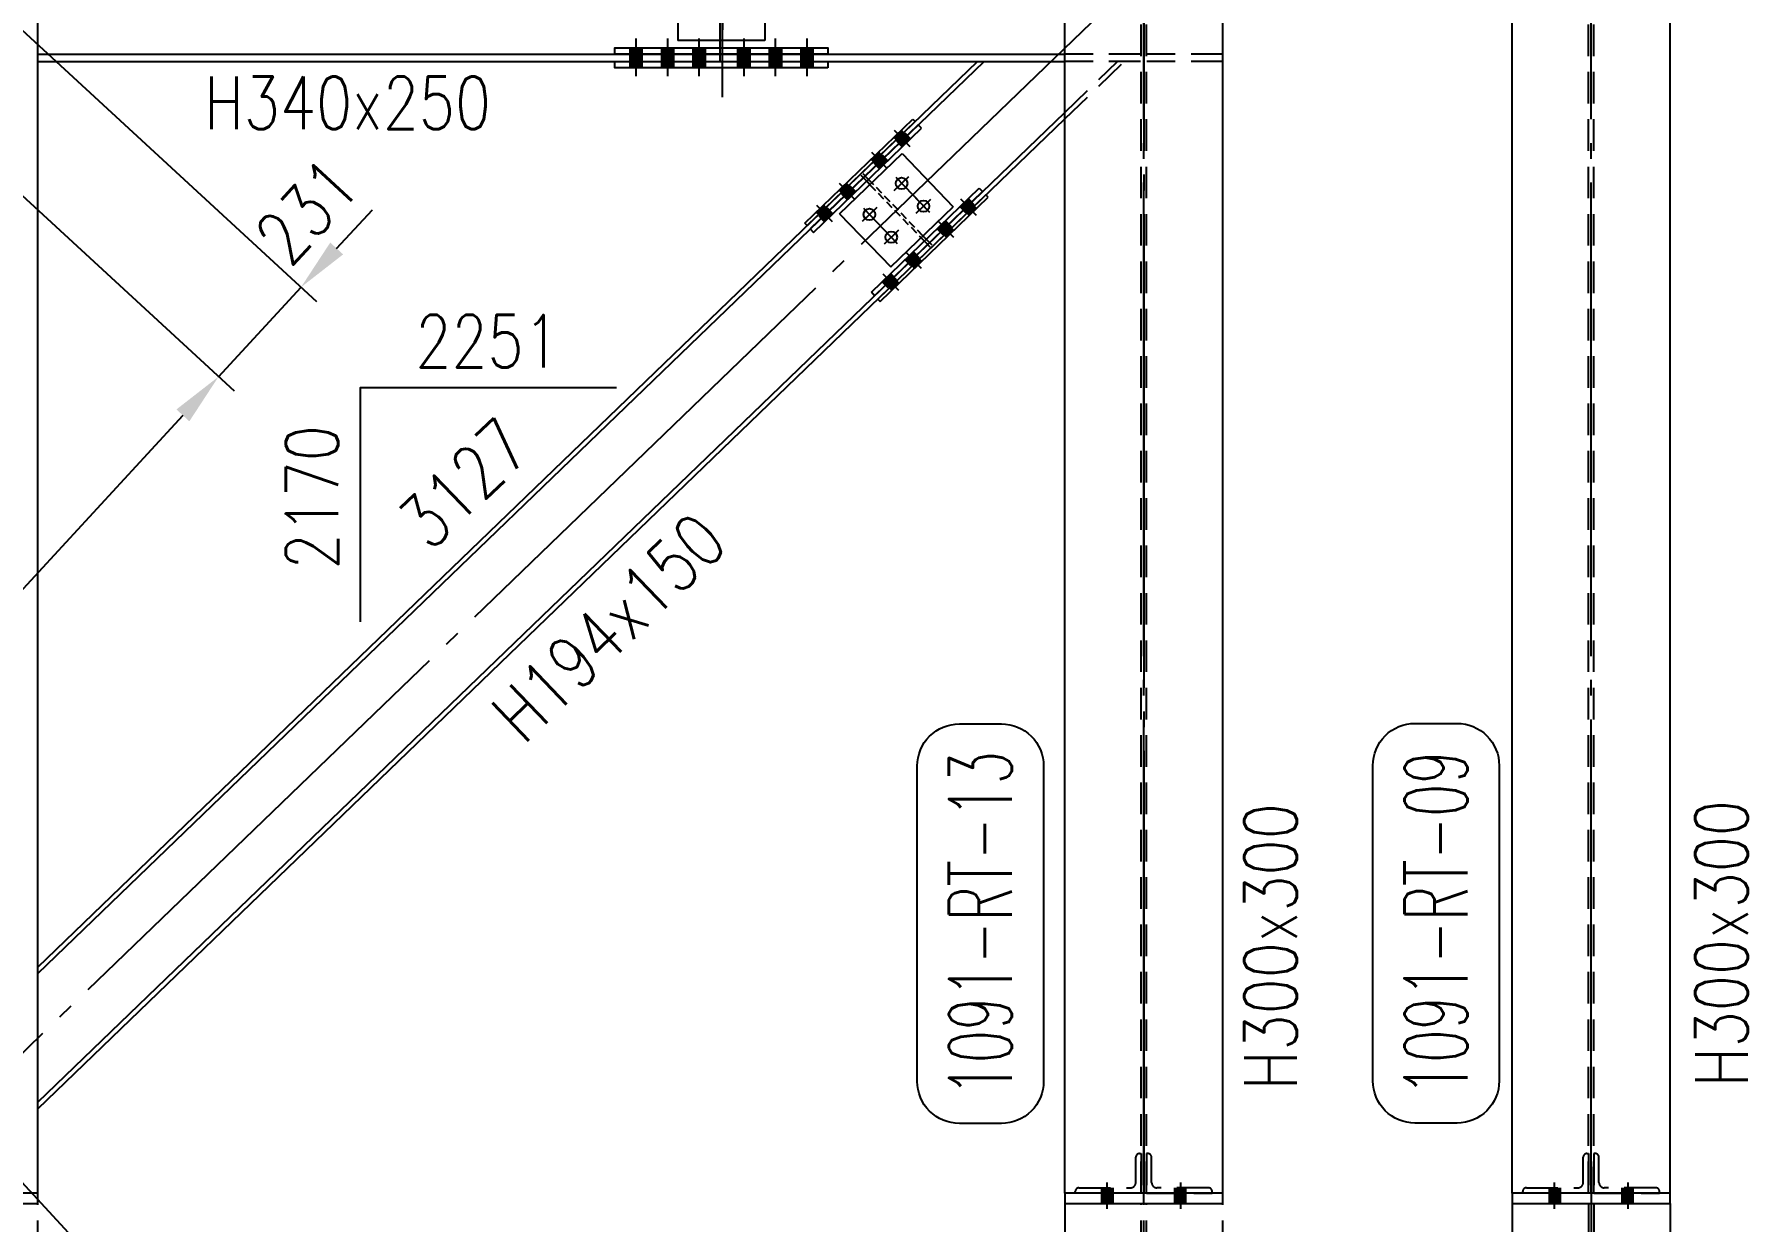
# Model space of a CAD drawing. Header units: millimetres. Extents: x 0 to 232280, y -26939 to 23794.
# Drawn here: x 135559 to 138786, y 15190 to 17446 of the extents above; entities that cross this region are included whole.
import ezdxf
from ezdxf.enums import TextEntityAlignment as Align

# ---------------------------------------------------------------- set-up
doc = ezdxf.new("R2010")
doc.units = ezdxf.units.MM
doc.header["$LTSCALE"] = 30
for name, pattern in [('JNK-CENTER', [34, 30, -1.5, 1, -1.5]), ('JNK-HIDDEN', [3, 2, -1]), ('JNK-PHANTOM', [15, 10, -1, 1, -1, 1, -1])]:
    doc.linetypes.add(name, pattern=pattern)
for name, color, linetype in [('CEN-R', 1, 'JNK-CENTER'), ('CON-G', 3, 'Continuous'), ('CON-W', 7, 'Continuous'), ('CON-Y', 2, 'Continuous'), ('Dim-W', 7, 'Continuous'), ('HID-Y', 2, 'JNK-HIDDEN'), ('PHA-M', 6, 'JNK-PHANTOM'), ('STL-OBJT', 7, 'Continuous'), ('TXT-Y', 2, 'Continuous')]:
    doc.layers.add(name, color=color, linetype=linetype)
doc.styles.add('SIMPLEX', font='simplex.shx', dxfattribs={"width": 0.8})
doc.dimstyles.new('DIM40', dxfattribs={"dimscale": 40, "dimtxt": 2.5, "dimasz": 2.5, "dimexe": 1, "dimexo": 1, "dimgap": 1, "dimtad": 1, "dimdec": 0, "dimdsep": 46, "dimtxsty": 'SIMPLEX', "dimcen": 0, "dimclrd": 7, "dimclre": 7, "dimclrt": 2, "dimadec": 1, "dimazin": 2, "dimtfac": 1, "dimtdec": 0, "dimtix": 1, "dimtmove": 2, "dimatfit": 2, "dimfxl": 1, "dimtolj": 1, "dimtzin": 0, "dimarcsym": 1})

# ---------------------------------------------------------------- blocks, each defined once
blk = doc.blocks.new('A$C056E11C4')
at = {"layer": 'PHA-M'}
for p, q in [((7352, -922.4), (7352, 47)), ((8202, 50), (8202, -922.4)), ((5251, 0), (4951, 0)), ((5251, -20), (5251, 0)), ((7502, 0), (7202, 0)), ((7202, 0), (7202, -20)), ((7502, -20), (7502, 0)), ((8352, 0), (8052, 0)), ((8052, 0), (8052, -20)), ((8352, -20), (8352, 0)), ((4951, -20), (5251, -20)), ((5251, -922.4), (5251, -20)), ((7202, -20), (7502, -20)), ((7202, -20), (7202, -922.4)), ((7347, -922.4), (7347, -20)), ((7357, -922.4), (7357, -20)), ((7502, -922.4), (7502, -20)), ((8052, -20), (8052, -922.4)), ((8052, -20), (8352, -20)), ((8197, -20), (8197, -922.4)), ((8207, -20), (8207, -922.4)), ((8352, -20), (8352, -922.4))]:
    blk.add_line(p, q, dxfattribs=at)
blk = doc.blocks.new('A$C482E045D')
at = {"layer": 'CEN-R'}
blk.add_line((0, -137), (0, 35), dxfattribs=at)
at = {"layer": 'Dim-W', "ltscale": 0.5}
blk.add_solid([(-44, 0), (-44, -96), (44, 0), (44, -96)], dxfattribs=at)
at = {"layer": 'HID-Y'}
for p, q in [((-44, -96), (-44, 0)), ((44, -96), (44, 0))]:
    blk.add_line(p, q, dxfattribs=at)
blk = doc.blocks.new('A$C536E4F0C')
at = {"layer": 'CEN-R'}
for p, q in [((400, -227), (400, -597)), ((740, -227), (740, -597)), ((477, -292), (323, -292)), ((477, -292), (323, -292)), ((663, -292), (817, -292)), ((663, -292), (817, -292)), ((400, -443), (400, -597)), ((740, -443), (740, -597)), ((477, -532), (323, -532)), ((477, -532), (323, -532)), ((663, -532), (817, -532)), ((663, -532), (817, -532))]:
    blk.add_line(p, q, dxfattribs=at)
at = {"layer": 'CON-G'}
for p, q in [((0, 0), (1140, 0)), ((0, -24), (0, 0)), ((1140, 0), (1140, -24)), ((1140, -24), (0, -24)), ((1140, -60), (0, -60)), ((0, -60), (0, -96)), ((0, -96), (1140, -96)), ((560, -132), (560, -96)), ((580, -132), (580, -96)), ((1140, -96), (1140, -60)), ((1140, -96), (1140, -96)), ((240, -132), (900, -132)), ((240, -132), (240, -692)), ((900, -132), (900, -692)), ((0, -764), (0, -728)), ((0, -728), (1140, -728)), ((1140, -764), (0, -764)), ((240, -692), (900, -692)), ((560, -692), (560, -728)), ((580, -692), (580, -728)), ((1140, -728), (1140, -764)), ((1140, -728), (1140, -728)), ((1140, -800), (0, -800)), ((0, -800), (0, -824)), ((0, -824), (1140, -824)), ((1140, -824), (1140, -800))]:
    blk.add_line(p, q, dxfattribs=at)
for centre in [(400, -292), (740, -292), (400, -532), (740, -532)]:
    blk.add_circle(centre, 44, dxfattribs=at)
at = {"layer": 'HID-Y'}
for p, q in [((560, -96), (560, -24)), ((580, -96), (580, -24)), ((560, -132), (560, -692)), ((580, -692), (580, -132)), ((560, -728), (560, -800)), ((580, -728), (580, -800))]:
    blk.add_line(p, q, dxfattribs=at)
at = {"layer": 'Dim-W', "ltscale": 0.5}
for p in [(160, 0), (400, 0), (740, 0)]:
    blk.add_blockref('A$C482E045D', p, dxfattribs=at)
at = {"layer": 'Dim-W', "ltscale": 0.5, "xscale": -1}
blk.add_blockref('A$C482E045D', (980, 0), dxfattribs=at)
at = {"layer": 'Dim-W', "ltscale": 0.5, "xscale": -1, "rotation": 180}
for p in [(160, -824), (400, -824), (740, -824)]:
    blk.add_blockref('A$C482E045D', p, dxfattribs=at)
at = {"layer": 'Dim-W', "ltscale": 0.5, "rotation": 180}
blk.add_blockref('A$C482E045D', (980, -824), dxfattribs=at)
blk = doc.blocks.new('*D1777')
at = {"layer": 'DEFPOINTS', "color": 0, "ltscale": 0.5, "transparency": 16777216}
for p in [(135416.9, 17563.5), (135260.2, 17393.5), (136066.8, 16964.5)]:
    blk.add_point(p, dxfattribs=at)
at = {"layer": 'Dim-W', "color": 7, "linetype": 'ByBlock', "lineweight": -2, "ltscale": 0.5, "transparency": 16777216}
for p, q in [((135446.3, 17536.4), (136096.2, 16937.4)), ((135289.6, 17366.4), (135939.5, 16767.4)), ((136134.5, 17038), (136202.3, 17111.6)), ((135910.1, 16794.5), (136066.8, 16964.5)), ((135842.3, 16721), (135774.6, 16647.4))]:
    blk.add_line(p, q, dxfattribs=at)
at = {"layer": 'Dim-W', "color": 7, "ltscale": 0.5, "transparency": 16777216}
for points in [[(136122.3, 17049.3), (136146.8, 17026.8), (136066.8, 16964.5)], [(135830.1, 16732.3), (135854.6, 16709.7), (135910.1, 16794.5)]]:
    blk.add_solid(points, dxfattribs=at)
at = {"layer": 'Dim-W', "color": 2, "ltscale": 0.5, "transparency": 16777216, "insert": (136078, 17109.5), "char_height": 100, "attachment_point": 5, "rotation": 47.3349, "style": 'SIMPLEX'}
blk.add_mtext('\\A1;231', dxfattribs=at)
blk = doc.blocks.new('*D1778')
at = {"layer": 'DEFPOINTS', "color": 0, "ltscale": 0.5, "transparency": 16777216}
for p in [(135260.2, 17393.5), (135910.1, 16794.5), (134416.9, 16478.5)]:
    blk.add_point(p, dxfattribs=at)
at = {"layer": 'Dim-W', "color": 7, "linetype": 'ByBlock', "lineweight": -2, "ltscale": 0.5, "transparency": 16777216}
for p, q in [((135289.6, 17366.4), (135939.5, 16767.4)), ((135134.5, 15953), (135842.3, 16721)), ((134446.3, 16451.4), (135096.2, 15852.4))]:
    blk.add_line(p, q, dxfattribs=at)
at = {"layer": 'Dim-W', "color": 7, "ltscale": 0.5, "transparency": 16777216}
for points in [[(135830.1, 16732.3), (135854.6, 16709.7), (135910.1, 16794.5)], [(135122.3, 15964.3), (135146.8, 15941.7), (135066.8, 15879.5)]]:
    blk.add_solid(points, dxfattribs=at)
at = {"layer": 'Dim-W', "color": 2, "ltscale": 0.5, "transparency": 16777216, "insert": (135422.3, 16398), "char_height": 100, "attachment_point": 5, "rotation": 47.3349, "style": 'SIMPLEX'}
blk.add_mtext('\\A1;1244', dxfattribs=at)
blk = doc.blocks.new('DUCT-TAG')
at = {"layer": 'CON-G'}
blk.add_lwpolyline([(-9.49, -1), (-9.49, 1, -0.414214), (-7.49, 3), (7.49, 3, -0.414214), (9.49, 1), (9.49, -1, -0.414214), (7.49, -3), (-7.49, -3, -0.414214)], format="xyb", close=True, dxfattribs=at)
at = {"layer": 'CON-G', "style": 'SIMPLEX', "width": 1.246304}
blk.add_attdef('NAME', text='', height=3, dxfattribs=at).set_placement((-8.19, -1.5), (8.19, -1.5), align=Align.FIT)
at = {"layer": 'CON-Y', "style": 'SIMPLEX'}
blk.add_attdef('ELEVATION', text='', height=2, dxfattribs=at).set_placement((0, -6.02), align=Align.CENTER)

msp = doc.modelspace()

# ---------------------------------------------------------------- hatches: boundary and pattern name
at = {"layer": 'CON-W'}
h = msp.add_hatch(color=256, dxfattribs=at)
h.paths.add_polyline_path([(136702.89, 17393.48), (136702.89, 17381.48), (136714.39, 17381.48), (136714.39, 17393.48)])
h.paths.add_polyline_path([(136691.39, 17393.48), (136691.39, 17381.48), (136702.89, 17381.48), (136702.89, 17393.48)])
h.paths.add_polyline_path([(136691.39, 17393.48), (136702.89, 17393.48), (136702.89, 17407.48), (136691.39, 17407.48)])
h.paths.add_polyline_path([(136702.89, 17393.48), (136714.39, 17393.48), (136714.39, 17407.48), (136702.89, 17407.48)])
h.paths.add_polyline_path([(136702.89, 17407.48), (136714.39, 17407.48), (136714.39, 17419.48), (136702.89, 17419.48)])
h.paths.add_polyline_path([(136691.39, 17407.48), (136702.89, 17407.48), (136702.89, 17419.48), (136691.39, 17419.48)])
h = msp.add_hatch(color=256, dxfattribs=at)
h.paths.add_polyline_path([(136762.89, 17393.48), (136762.89, 17381.48), (136774.39, 17381.48), (136774.39, 17393.48)])
h.paths.add_polyline_path([(136751.39, 17393.48), (136751.39, 17381.48), (136762.89, 17381.48), (136762.89, 17393.48)])
h.paths.add_polyline_path([(136751.39, 17393.48), (136762.89, 17393.48), (136762.89, 17407.48), (136751.39, 17407.48)])
h.paths.add_polyline_path([(136762.89, 17393.48), (136774.39, 17393.48), (136774.39, 17407.48), (136762.89, 17407.48)])
h.paths.add_polyline_path([(136762.89, 17407.48), (136774.39, 17407.48), (136774.39, 17419.48), (136762.89, 17419.48)])
h.paths.add_polyline_path([(136751.39, 17407.48), (136762.89, 17407.48), (136762.89, 17419.48), (136751.39, 17419.48)])
h = msp.add_hatch(color=256, dxfattribs=at)
h.paths.add_polyline_path([(136822.89, 17393.48), (136822.89, 17381.48), (136834.39, 17381.48), (136834.39, 17393.48)])
h.paths.add_polyline_path([(136811.39, 17393.48), (136811.39, 17381.48), (136822.89, 17381.48), (136822.89, 17393.48)])
h.paths.add_polyline_path([(136811.39, 17393.48), (136822.89, 17393.48), (136822.89, 17407.48), (136811.39, 17407.48)])
h.paths.add_polyline_path([(136822.89, 17393.48), (136834.39, 17393.48), (136834.39, 17407.48), (136822.89, 17407.48)])
h.paths.add_polyline_path([(136822.89, 17407.48), (136834.39, 17407.48), (136834.39, 17419.48), (136822.89, 17419.48)])
h.paths.add_polyline_path([(136811.39, 17407.48), (136822.89, 17407.48), (136822.89, 17419.48), (136811.39, 17419.48)])
h = msp.add_hatch(color=256, dxfattribs=at)
h.paths.add_polyline_path([(136907.89, 17393.48), (136907.89, 17381.48), (136919.39, 17381.48), (136919.39, 17393.48)])
h.paths.add_polyline_path([(136896.39, 17393.48), (136896.39, 17381.48), (136907.89, 17381.48), (136907.89, 17393.48)])
h.paths.add_polyline_path([(136896.39, 17393.48), (136907.89, 17393.48), (136907.89, 17407.48), (136896.39, 17407.48)])
h.paths.add_polyline_path([(136907.89, 17393.48), (136919.39, 17393.48), (136919.39, 17407.48), (136907.89, 17407.48)])
h.paths.add_polyline_path([(136907.89, 17407.48), (136919.39, 17407.48), (136919.39, 17419.48), (136907.89, 17419.48)])
h.paths.add_polyline_path([(136896.39, 17407.48), (136907.89, 17407.48), (136907.89, 17419.48), (136896.39, 17419.48)])
h = msp.add_hatch(color=256, dxfattribs=at)
h.paths.add_polyline_path([(136967.89, 17393.48), (136967.89, 17381.48), (136979.39, 17381.48), (136979.39, 17393.48)])
h.paths.add_polyline_path([(136956.39, 17393.48), (136956.39, 17381.48), (136967.89, 17381.48), (136967.89, 17393.48)])
h.paths.add_polyline_path([(136956.39, 17393.48), (136967.89, 17393.48), (136967.89, 17407.48), (136956.39, 17407.48)])
h.paths.add_polyline_path([(136967.89, 17393.48), (136979.39, 17393.48), (136979.39, 17407.48), (136967.89, 17407.48)])
h.paths.add_polyline_path([(136967.89, 17407.48), (136979.39, 17407.48), (136979.39, 17419.48), (136967.89, 17419.48)])
h.paths.add_polyline_path([(136956.39, 17407.48), (136967.89, 17407.48), (136967.89, 17419.48), (136956.39, 17419.48)])
h = msp.add_hatch(color=256, dxfattribs=at)
h.paths.add_polyline_path([(137027.89, 17393.48), (137027.89, 17381.48), (137039.39, 17381.48), (137039.39, 17393.48)])
h.paths.add_polyline_path([(137016.39, 17393.48), (137016.39, 17381.48), (137027.89, 17381.48), (137027.89, 17393.48)])
h.paths.add_polyline_path([(137016.39, 17393.48), (137027.89, 17393.48), (137027.89, 17407.48), (137016.39, 17407.48)])
h.paths.add_polyline_path([(137027.89, 17393.48), (137039.39, 17393.48), (137039.39, 17407.48), (137027.89, 17407.48)])
h.paths.add_polyline_path([(137027.89, 17407.48), (137039.39, 17407.48), (137039.39, 17419.48), (137027.89, 17419.48)])
h.paths.add_polyline_path([(137016.39, 17407.48), (137027.89, 17407.48), (137027.89, 17419.48), (137016.39, 17419.48)])
h = msp.add_hatch(color=256, dxfattribs=at)
h.paths.add_polyline_path([(137609.39, 15253.45), (137597.89, 15253.45), (137597.89, 15243.45), (137609.39, 15243.45)])
h.paths.add_polyline_path([(137609.39, 15243.45), (137597.89, 15243.45), (137597.89, 15223.45), (137609.39, 15223.45)])
h.paths.add_polyline_path([(137597.89, 15243.45), (137586.39, 15243.45), (137586.39, 15223.45), (137597.89, 15223.45)])
h.paths.add_polyline_path([(137597.89, 15243.45), (137597.89, 15253.45), (137586.39, 15253.45), (137586.39, 15243.45)])
h = msp.add_hatch(color=256, dxfattribs=at)
h.paths.add_polyline_path([(137726.39, 15253.45), (137737.89, 15253.45), (137737.89, 15243.45), (137726.39, 15243.45)])
h.paths.add_polyline_path([(137726.39, 15243.45), (137737.89, 15243.45), (137737.89, 15223.45), (137726.39, 15223.45)])
h.paths.add_polyline_path([(137737.89, 15243.45), (137749.39, 15243.45), (137749.39, 15223.45), (137737.89, 15223.45)])
h.paths.add_polyline_path([(137737.89, 15243.45), (137737.89, 15253.45), (137749.39, 15253.45), (137749.39, 15243.45)])
h = msp.add_hatch(color=256, dxfattribs=at)
h.paths.add_polyline_path([(138459.39, 15253.45), (138447.89, 15253.45), (138447.89, 15243.45), (138459.39, 15243.45)])
h.paths.add_polyline_path([(138459.39, 15243.45), (138447.89, 15243.45), (138447.89, 15223.45), (138459.39, 15223.45)])
h.paths.add_polyline_path([(138447.89, 15243.45), (138436.39, 15243.45), (138436.39, 15223.45), (138447.89, 15223.45)])
h.paths.add_polyline_path([(138447.89, 15243.45), (138447.89, 15253.45), (138436.39, 15253.45), (138436.39, 15243.45)])
h = msp.add_hatch(color=256, dxfattribs=at)
h.paths.add_polyline_path([(138576.39, 15253.45), (138587.89, 15253.45), (138587.89, 15243.45), (138576.39, 15243.45)])
h.paths.add_polyline_path([(138576.39, 15243.45), (138587.89, 15243.45), (138587.89, 15223.45), (138576.39, 15223.45)])
h.paths.add_polyline_path([(138587.89, 15243.45), (138599.39, 15243.45), (138599.39, 15223.45), (138587.89, 15223.45)])
h.paths.add_polyline_path([(138587.89, 15243.45), (138587.89, 15253.45), (138599.39, 15253.45), (138599.39, 15243.45)])

# ---------------------------------------------------------------- linework, layer by layer
at = {"layer": 'CEN-R'}
for p, q in [((137667.89, 15243.45), (137667.89, 19243.48)), ((138517.89, 15243.45), (138517.89, 19243.48)), ((137667.89, 19143.48), (137667.89, 15243.45)), ((136867.89, 17325.48), (136867.89, 17801.48)), ((137778.68, 17670.28), (135416.89, 15393.45)), ((136702.89, 17436.94), (136702.89, 17365.21)), ((136762.89, 17436.94), (136762.89, 17365.21)), ((136822.89, 17436.94), (136822.89, 17365.21)), ((136907.89, 17436.94), (136907.89, 17365.21)), ((136967.89, 17436.94), (136967.89, 17365.21)), ((137027.89, 17436.94), (137027.89, 17365.21)), ((137597.89, 15263.45), (137597.89, 15213.45)), ((137737.89, 15263.45), (137737.89, 15213.45)), ((138447.89, 15263.45), (138447.89, 15213.45)), ((138587.89, 15263.45), (138587.89, 15213.45))]:
    msp.add_line(p, q, dxfattribs=at)
at = {"layer": 'CON-G'}
for p, q in [((137517.89, 15243.45), (137517.89, 19243.48)), ((137817.89, 15243.45), (137817.89, 19243.48)), ((138367.89, 15243.45), (138367.89, 19243.48)), ((138667.89, 15243.45), (138667.89, 19243.48)), ((135566.89, 15243.45), (135566.89, 18903.48)), ((136782.89, 17693.48), (136782.89, 17433.48)), ((136947.89, 17693.48), (136947.89, 17433.48)), ((136947.89, 17433.48), (136782.89, 17433.48)), ((136862.89, 17419.48), (136862.89, 17433.48)), ((136867.89, 17419.48), (136867.89, 17433.48)), ((135566.89, 17407.48), (137517.89, 17407.48)), ((135566.89, 17393.48), (137517.89, 17393.48)), ((135566.89, 15672.79), (137351.79, 17393.48)), ((135566.89, 15660.29), (137364.76, 17393.48)), ((135566.89, 15415.82), (137517.89, 17296.64)), ((135566.89, 15403.32), (137517.89, 17284.14))]:
    msp.add_line(p, q, dxfattribs=at)
for points in [[(137067.89, 17407.48), (136662.89, 17407.48), (136662.89, 17419.48), (137067.89, 17419.48)], [(137067.89, 17381.48), (136662.89, 17381.48), (136662.89, 17393.48), (137067.89, 17393.48)]]:
    msp.add_lwpolyline(points, close=True, dxfattribs=at)
at = {"layer": 'Dim-W', "ltscale": 0.5}
for points in [[(136666.33, 16773.27), (136179.08, 16773.27), (136179.08, 16328.58)], [(135416.89, 15393.45), (136823.49, 13867.27), (136312.78, 13867.27), (136312.78, 14182.24)]]:
    msp.add_lwpolyline(points, dxfattribs=at)
at = {"layer": 'HID-Y'}
for p, q in [((137662.89, 15243.45), (137662.89, 19243.48)), ((137672.89, 15243.45), (137672.89, 19243.48)), ((138512.89, 15243.45), (138512.89, 19243.48)), ((138522.89, 15243.45), (138522.89, 19243.48)), ((136862.89, 17433.48), (136862.89, 17693.48)), ((136867.89, 17693.48), (136867.89, 17433.48)), ((136691.39, 17419.48), (136691.39, 17381.48)), ((136714.39, 17419.48), (136714.39, 17381.48)), ((136751.39, 17419.48), (136751.39, 17381.48)), ((136774.39, 17419.48), (136774.39, 17381.48)), ((136811.39, 17419.48), (136811.39, 17381.48)), ((136834.39, 17419.48), (136834.39, 17381.48)), ((136862.89, 17393.48), (136862.89, 17419.48)), ((136867.89, 17393.48), (136867.89, 17419.48)), ((136896.39, 17419.48), (136896.39, 17381.48)), ((136919.39, 17419.48), (136919.39, 17381.48)), ((136956.39, 17419.48), (136956.39, 17381.48)), ((136979.39, 17419.48), (136979.39, 17381.48)), ((137016.39, 17419.48), (137016.39, 17381.48)), ((137039.39, 17419.48), (137039.39, 17381.48)), ((137661.89, 17407.48), (137517.89, 17407.48)), ((137517.89, 17284.14), (137631.31, 17393.48)), ((137517.89, 17296.64), (137618.34, 17393.48)), ((137661.89, 17393.48), (137517.89, 17393.48)), ((137817.89, 17407.48), (137673.89, 17407.48)), ((137817.89, 17393.48), (137673.89, 17393.48)), ((137609.39, 15253.45), (137609.39, 15223.45)), ((137726.39, 15253.45), (137726.39, 15223.45)), ((138459.39, 15253.45), (138459.39, 15223.45)), ((138576.39, 15253.45), (138576.39, 15223.45))]:
    msp.add_line(p, q, dxfattribs=at)
for points in [[(137662.89, 15243.45), (137537.89, 15243.45), (137537.89, 15246.45, -0.4142136), (137544.89, 15253.45), (137642.89, 15253.45, 0.4142136), (137652.89, 15263.45), (137652.89, 15311.45, -0.4142136), (137659.89, 15318.45), (137662.89, 15318.45)], [(137672.89, 15243.45), (137797.89, 15243.45), (137797.89, 15246.45, 0.4142136), (137790.89, 15253.45), (137692.89, 15253.45, -0.4142136), (137682.89, 15263.45), (137682.89, 15311.45, 0.4142136), (137675.89, 15318.45), (137672.89, 15318.45)], [(138512.89, 15243.45), (138387.89, 15243.45), (138387.89, 15246.45, -0.4142136), (138394.89, 15253.45), (138492.89, 15253.45, 0.4142136), (138502.89, 15263.45), (138502.89, 15311.45, -0.4142136), (138509.89, 15318.45), (138512.89, 15318.45)], [(138522.89, 15243.45), (138647.89, 15243.45), (138647.89, 15246.45, 0.4142136), (138640.89, 15253.45), (138542.89, 15253.45, -0.4142136), (138532.89, 15263.45), (138532.89, 15311.45, 0.4142136), (138525.89, 15318.45), (138522.89, 15318.45)]]:
    msp.add_lwpolyline(points, format="xyb", close=True, dxfattribs=at)

# ---------------------------------------------------------------- block references
at = {"layer": 'Dim-W', "ltscale": 0.5, "xscale": 0.25, "yscale": 0.25, "zscale": 0.25, "rotation": 43.95071346280099}
msp.add_blockref('A$C536E4F0C', (137024.06, 17085.87), dxfattribs=at)
at = {"layer": 'Dim-W', "ltscale": 0.5}
msp.add_blockref('A$C056E11C4', (130315.89, 15243.45), dxfattribs=at)
at = {"layer": 'STL-OBJT'}
ref = msp.add_blockref('DUCT-TAG', (137357.62, 15755.24), dxfattribs=dict(at, xscale=40, yscale=40, zscale=40, rotation=90.00000000000001))
ref.add_attrib('NAME', '1091-RT-13', dxfattribs={"layer": 'CON-G', "height": 120, "rotation": 90, "style": 'SIMPLEX', "width": 0.594093}).set_placement((137417.62, 15427.64), (137417.62, 16082.84), align=Align.FIT)
ref = msp.add_blockref('DUCT-TAG', (138223.27, 15756.13), dxfattribs=dict(at, xscale=40, yscale=40, zscale=40, rotation=90.00000000000001))
ref.add_attrib('NAME', '1091-RT-09', dxfattribs={"layer": 'CON-G', "height": 120, "rotation": 90, "style": 'SIMPLEX', "width": 0.585}).set_placement((138283.27, 15428.53), (138283.27, 16083.73), align=Align.FIT)

# ---------------------------------------------------------------- texts
at = {"layer": 'CON-Y', "style": 'SIMPLEX', "width": 0.8}
msp.add_text('2251', height=100, dxfattribs=at).set_placement((136284.05, 16811.96))
msp.add_text('2170', height=100, rotation=90, dxfattribs=at).set_placement((136137.66, 16428.09))
at = {"layer": 'Dim-W', "color": 2, "style": 'SIMPLEX', "width": 0.8}
for p in [(137958.86, 15438.92), (138815.57, 15445.06)]:
    msp.add_text('H300x300', height=100, rotation=90, dxfattribs=at).set_placement(p)
at = {"layer": 'TXT-Y', "color": 2, "style": 'SIMPLEX', "width": 0.8}
msp.add_text('H340x250', height=100, dxfattribs=at).set_placement((135882.75, 17264.78))
for s, p in [('3127', (136312.39, 16460.63)), ('H194x150', (136489.95, 16093.35))]:
    msp.add_text(s, height=100, rotation=43.95071, dxfattribs=at).set_placement(p)

# ---------------------------------------------------------------- dimensions: what is measured, and where the dimension line sits
at = {"layer": 'Dim-W', "ltscale": 0.5}
dim = msp.add_linear_dim(base=(136066.78, 16964.51), p1=(135260.21, 17393.48), p2=(135416.89, 17563.48), angle=47.33485, dimstyle='DIM40', dxfattribs=at)
dim.commit()
dim.dimension.update_dxf_attribs({"geometry": '*D1777', "text_midpoint": (136078.01, 17109.5), "dimtype": 160})
dim = msp.add_linear_dim(base=(135910.1, 16794.51), p1=(134416.89, 16478.46), p2=(135260.21, 17393.48), angle=47.33485, dimstyle='DIM40', dxfattribs=at)
dim.commit()
dim.dimension.update_dxf_attribs({"geometry": '*D1778', "text_midpoint": (135422.26, 16398)})

doc.saveas('drawing.dxf')
